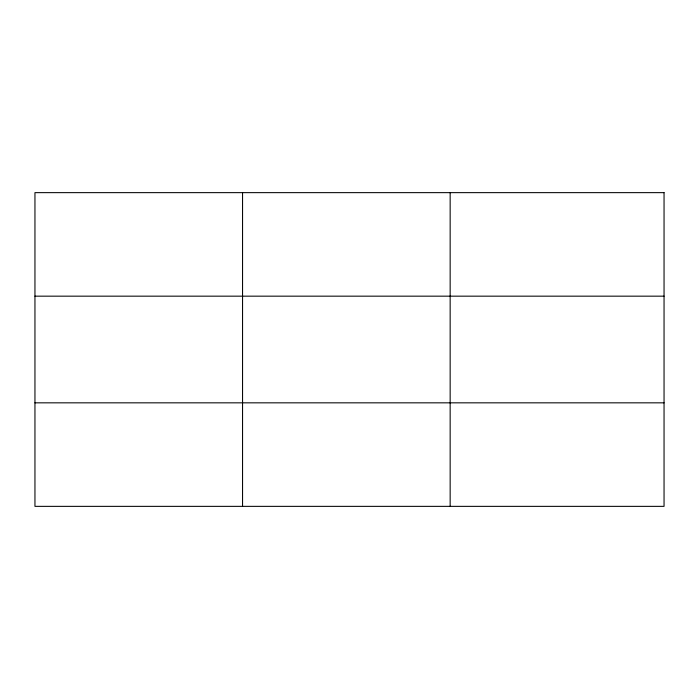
<?xml version="1.0" encoding="UTF-8"?>
<svg xmlns="http://www.w3.org/2000/svg" width="699" height="699" viewBox="0 0 699 699"><rect width="100%" height="100%" fill="white"/><g stroke="black" fill="none" stroke-linecap="round" stroke-linejoin="round"><path stroke-width="1.05" d="M242.553 192.644L242.553 506.356M450.156 192.644L450.156 506.356M34.95 296.166L664.05 296.166M34.95 402.834L664.05 402.834M664.05 192.644L664.05 506.356L34.95 506.356L34.95 192.644L664.05 192.644"/></g></svg>
